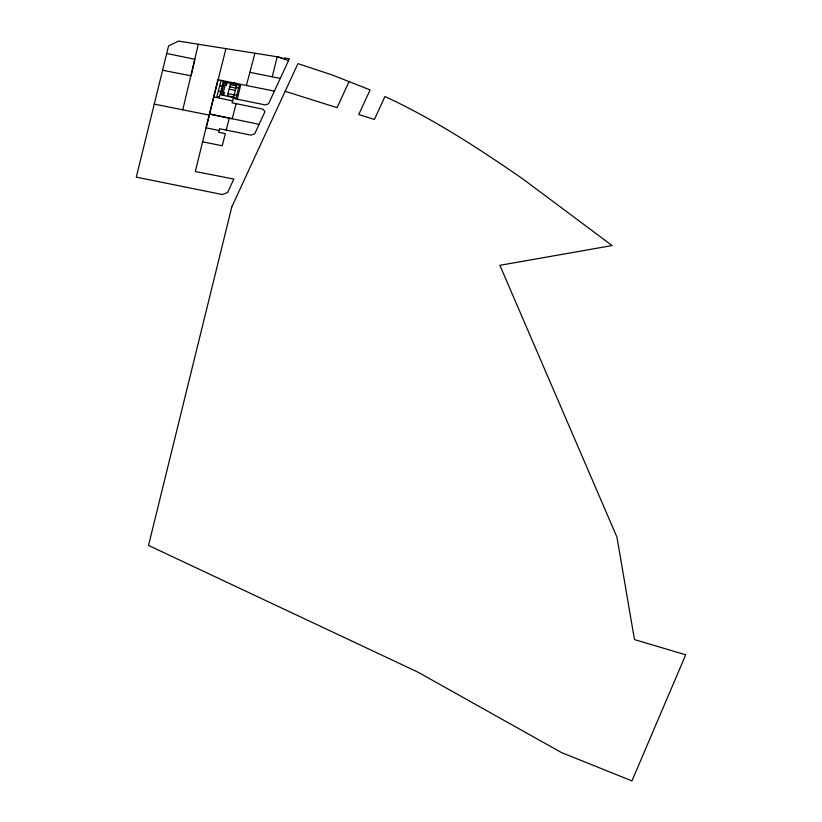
<?xml version="1.0" encoding="UTF-8"?>
<svg xmlns="http://www.w3.org/2000/svg" width="822" height="822" viewBox="0 0 822 822"><rect width="100%" height="100%" fill="white"/><g stroke="black" fill="none" stroke-linecap="round" stroke-linejoin="round"><path stroke-width="1.23" d="M225.916 48.621L206.188 127.831L219.125 130.513L219.577 128.715L250.998 135.147L254.748 133.76L264.92 111.689L263.019 109.172L232.092 102.832L233.201 98.373L265.362 104.949L268.578 103.767L289.365 58.711L284.628 57.961L284.32 58.67L278.031 56.903L178.549 41.1L168.572 45.929L136.288 177.151L222.279 194.526L227.622 192.543L233.838 179.052L195.328 171.521L217.861 79.734L274.414 91.119M198.318 44.234L182.761 109.819M237.291 99.215L240.805 84.471M272.257 76.806L277.189 56.769L288.522 60.52M219.125 130.513L218.673 132.291L225.362 133.667L222.217 145.761L202.705 141.857M246.374 85.57L254.923 53.235M222.556 95.198L225.886 82.344M223.676 95.434L224.416 92.578L223.296 92.341M227.006 82.58L226.266 85.437L225.146 85.211M233.458 97.479L236.993 83.71L230.879 82.436L227.427 95.814L233.53 97.088M226.225 130.082L229.297 118.142M236.109 103.664L232.236 118.748L209.61 114.063L259.105 124.317M349.196 81.368L337.071 107.672L285.142 91.304M162.592 70.25L191.125 75.84L194.886 59.307L166.722 53.451M249.744 72.326L280.281 78.398M154.259 104.117L209.343 115.131M230.304 84.666L236.417 85.94M236.048 87.481L238.616 88.016M229.728 86.896L235.842 88.17M219.721 85.755L222.166 86.269M229.153 89.125L235.287 90.41M218.333 91.108L220.779 91.612M234.198 94.622L236.767 95.157M228.002 93.585L234.136 94.869M213.443 96.832L232.575 100.89M231.773 207L148.515 545.407L417.802 672.077L561.56 752.592L631.954 780.9L685.712 654.805L634.471 639.578L616.942 537.095L499.889 265.321L612.102 245.562L522.956 179.032C478.856 148.577 433.718 119.056 384.963 96.523L374.39 119.447L358.762 114.515L370.116 89.906L331.78 74.812L297.913 63.623L231.773 207M221.097 80.402L216.946 96.451L219.392 96.965L223.543 80.916L221.097 80.402M224.437 82.046L221.118 94.9L236.027 98.013L239.356 85.159L224.437 82.046"/></g></svg>
